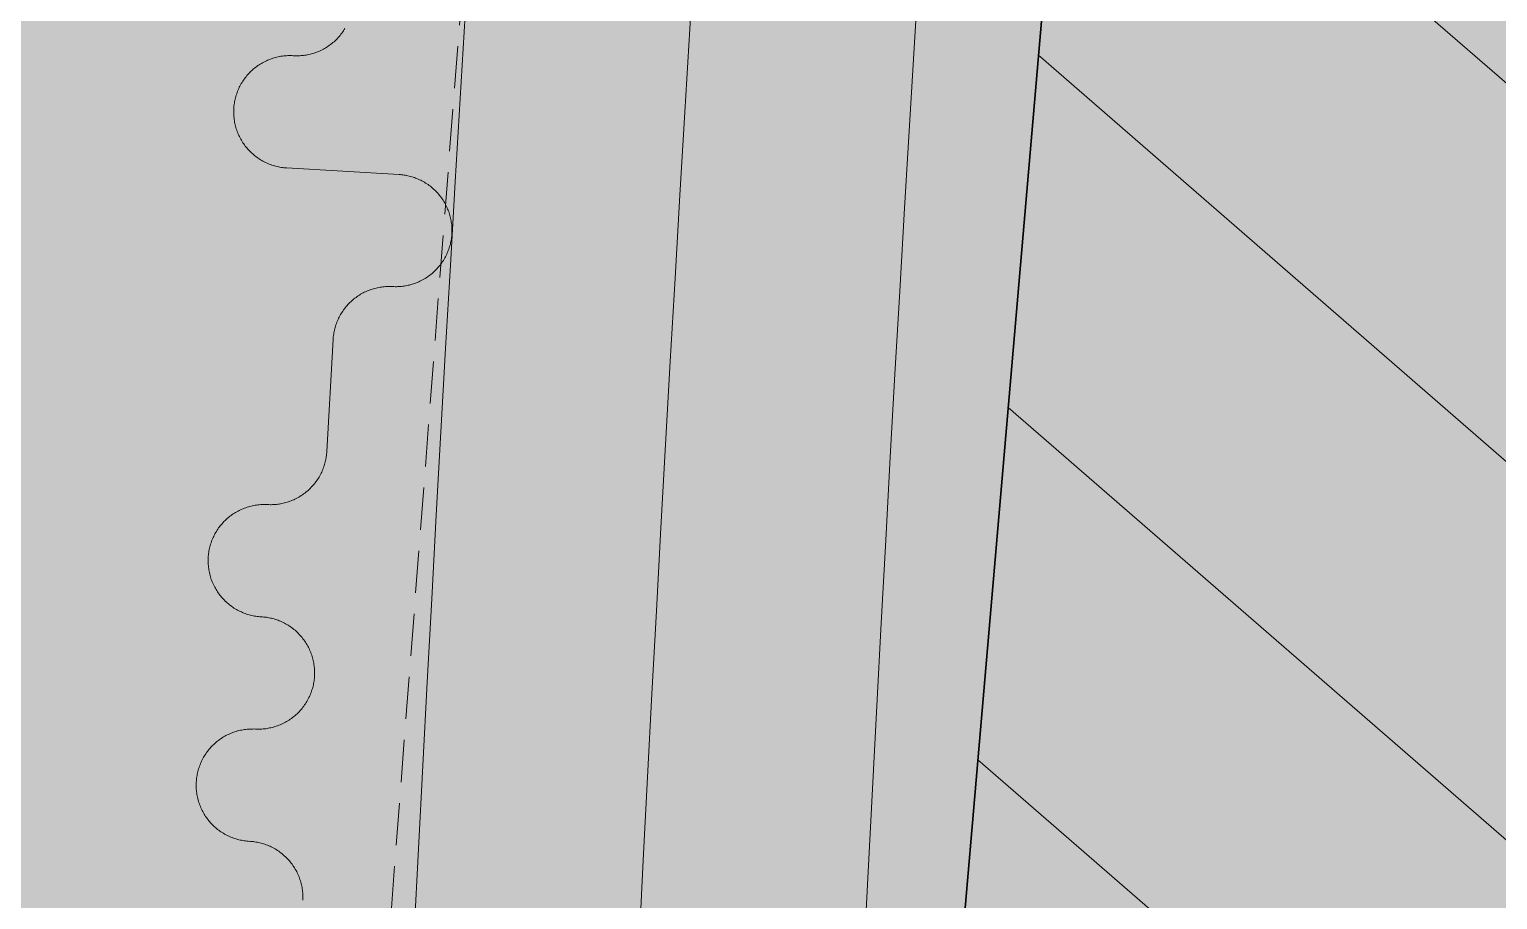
# Model space of a CAD drawing. Header units: millimetres. Extents: x 833941507 to 1669051331, y 817666127 to 1636299673.
# Drawn here: x 834573496 to 834573822.2, y 817988572.4 to 817988765.9 of the extents above; entities that cross this region are included whole.
import ezdxf

# ---------------------------------------------------------------- set-up
doc = ezdxf.new("R2010")
doc.units = ezdxf.units.MM
doc.header["$LTSCALE"] = 3
doc.linetypes.add('B0703', pattern=[4.6875, 3.125, -1.5625])
for name, color, linetype, lineweight in [('Hatch (CARR)', 252, 'Continuous', 35), ('Hatch (LTC&CB)', 252, 'Continuous', 35), ('UAJ-22INWA', 6, 'Continuous', 35), ('UAJ-22INWA-h', 251, 'Continuous', 9), ('UAJ-23FLOR-h', 251, 'Continuous', 9), ('UAJ-25CEIL-z', 8, 'B0703', 9), ('UAJ-42INFI', 1, 'Continuous', 18), ('UAJ-42INFI-h', 251, 'Continuous', 9)]:
    doc.layers.add(name, color=color, linetype=linetype, lineweight=lineweight)
doc.layers.add('UAJ-00XREF', color=7, linetype='Continuous')

# ---------------------------------------------------------------- blocks, each defined once
blk = doc.blocks.new('GBP-LTC-LB01')
at = {"layer": 'UAJ-23FLOR-h'}
h = blk.add_hatch(dxfattribs=at)
h.set_pattern_fill('EARTH,_O', color=256, scale=180, angle=45)
h.set_pattern_definition([(48.9989, (834576001.8, 818046085.3), (-112.727, 1612.5107), [1143, -1143]), (48.9989, (834575678.3, 818046366.6), (-112.727, 1612.5107), [1143, -1143]), (48.9989, (834575354.8, 818046647.8), (-112.727, 1612.5107), [1143, -1143]), (138.9989, (834575340.7, 818046849.3), (-1612.5107, -112.727), [1143, -1143]), (138.9989, (834575621.9, 818047172.8), (-1612.5107, -112.727), [1143, -1143]), (138.9989, (834575903.1, 818047496.3), (-1612.5107, -112.727), [1143, -1143])])
h.paths.add_polyline_path([(834572173.05, 818200349.17), (834310583.74, 818182062.08), (834331502.24, 817882831.69), (834364939.69, 817885169.23), (834473095.7, 818011283.6), (834480533.7, 818020120.4), (834485095.05, 818025709.55), (834491375.7, 818033619), (834497063.4, 818041013), (834493145.8, 818043678.7), (834512788.5, 818074029.25), (834518712.45, 818083675.25), (834526231.3, 818096325.1), (834534646.05, 818111073.05), (834545956, 818131981.3), (834557204.6, 818154198.8), (834564040, 818168496.8), (834570941.16, 818183576.43), (834578367.8, 818200696.3)])
h.paths.add_polyline_path([(834382131.31, 817956469.98), (834418268.73, 817958996.07), (834422062.41, 817963855.9), (834428403.04, 817964299.38), (834467239.2, 818010695.58), (834466445.21, 818021738.79), (834476097.72, 818035709.03), (834485267.1, 818048983.2), (834487014.89, 818051460.43), (834497268.33, 818067303.42), (834492893.38, 818129890.09), (834448056.59, 818126755.66), (834416896.58, 818105052.11), (834382061.37, 818080788.99), (834386167.45, 818022059.16), (834377588.38, 818021459.47)], flags=16)
edge = h.paths.add_edge_path(flags=16)
edge.add_line((834540292.29, 818142076.07), (834533466.32, 818141614.13))
edge.add_line((834533466.32, 818141614.13), (834523258.01, 818143862.71))
edge.add_line((834523258.01, 818143862.71), (834525896.87, 818155838.93))
edge.add_arc((834558382.43, 818267025.45), 115835.02, 237.2183981, 253.7131266, ccw=False)
edge.add_line((834495664.92, 818169638.25), (834498267.59, 818132356.98))
edge.add_line((834498267.59, 818132356.98), (834496346.42, 818130135.01))
edge.add_line((834496346.42, 818130135.01), (834492879.88, 818129892.67))
edge.add_line((834492879.88, 818129892.67), (834494229.58, 818110587.62))
edge.add_line((834494229.58, 818110587.62), (834496326.13, 818110708.38))
edge.add_line((834496326.13, 818110708.38), (834498420.21, 818080753.55))
edge.add_line((834498420.21, 818080753.55), (834498046.12, 818080727.4))
edge.add_line((834498046.12, 818080727.4), (834498254.52, 818077746.38))
edge.add_line((834498254.52, 818077746.38), (834503061.09, 818078082.4))
edge.add_line((834503061.09, 818078082.4), (834504979.52, 818081212.1))
edge.add_line((834504979.52, 818081212.1), (834509429.02, 818088470.93))
edge.add_line((834509429.02, 818088470.93), (834515217.16, 818097913.59))
edge.add_line((834515217.16, 818097913.59), (834526067.43, 818116415.54))
edge.add_line((834526067.43, 818116415.54), (834532489.2, 818127888.68))
edge.add_line((834532489.2, 818127888.68), (834534830.9, 818132146.3))
edge.add_line((834534830.9, 818132146.3), (834540292.29, 818142076.07))
h = blk.add_hatch(dxfattribs=at)
h.set_pattern_fill('EARTH,_O', color=256, scale=180, angle=45)
h.set_pattern_definition([(45.0000001, (-1082349.7, 54794.9), (-3e-06, 1616.4461018), [1143, -1143]), (45.0000001, (-1082652.8, 55098), (-3e-06, 1616.4461018), [1143, -1143]), (45.0000001, (-1082955.9, 55401.1), (-3e-06, 1616.4461018), [1143, -1143]), (135.0000001, (-1082955.9, 55603.1), (-1616.4461018, -3e-06), [1143, -1143]), (135.0000001, (-1082652.8, 55906.2), (-1616.4461018, -3e-06), [1143, -1143]), (135.0000001, (-1082349.7, 56209.3), (-1616.4461018, -3e-06), [1143, -1143])])
h.paths.add_polyline_path([(834669469.25, 818015499.17), (834651080.82, 818014213.79), (834651091.33, 818014066.03), (834669479.76, 818015351.52)], flags=16)
edge = h.paths.add_edge_path()
edge.add_arc((834611763.61, 818123015.07), 22001.28, 94.000719, 118.688683)
edge.add_line((834601201.89, 818142315.5), (834593918.34, 818141228.38))
edge.add_arc((834611768.4, 818123014.03), 25502.69, 93.997159, 134.421275, ccw=False)
edge.add_line((834609990.68, 818148454.69), (834618164.36, 818149025.84))
edge.add_line((834618164.36, 818149025.84), (834618408.29, 818145534.91))
edge.add_line((834618408.29, 818145534.91), (834616365.41, 818145392.16))
edge.add_line((834616365.41, 818145392.16), (834616609.39, 818141900.69))
edge.add_line((834616609.39, 818141900.69), (834611621.55, 818141552.15))
edge.add_line((834611621.55, 818141552.15), (834611377.61, 818145043.07))
edge.add_line((834611377.61, 818145043.07), (834610228.61, 818144962.74))
h.paths.add_polyline_path([(834673232.94, 818197365.88), (834607546.49, 818192773.89), (834599172.5, 818174435.3), (834588349.1, 818152374.5), (834578621.55, 818133890.65), (834568418.3, 818115665.3), (834556456.7, 818095618.3), (834546606.4, 818080041.6), (834532219.3, 818058623.75), (834523692.15, 818046595.75), (834515683.5, 818035708.5), (834508244.2, 818025929.9), (834500656.3, 818016266.1), (834489786.8, 818002934.1), (834483448.3, 817995421.3), (834478637.6, 817989841.7), (834458453.75, 817967379.3), (834441506.5, 817949096.36), (834383075.75, 817886437.08), (834482026.69, 817893354.51), (834551919.04, 817920008.6), (834634905.13, 817930637.13), (834634023, 817939309.35), (834633770.07, 817941795.89), (834633577.69, 817943687.02), (834508697.04, 817930983.61), (834507053.46, 817930191.44), (834506409.46, 817939426.96), (834507656.94, 817945566.73), (834503417.08, 818006767.03), (834503064.37, 818011762.67), (834514052.91, 818025791.94), (834520784.65, 818034889.35), (834526318.86, 818042436.94), (834532381.69, 818050705.63), (834536345.72, 818056472.68), (834542258.41, 818065225.62), (834550405.86, 818077286.91), (834561579, 818095001.96), (834574522.66, 818117080.03), (834587768.88, 818140310.21), (834609774.13, 818143594.98), (834610001.97, 818140335.89), (834634252.54, 818142031.47), (834636806.9, 818105492.47), (834642791.48, 818105913.75), (834646278.56, 818056032.58), (834640293.17, 818055614.16), (834643382.34, 818011424.91), (834641138.41, 818011267.96), (834645775.78, 817944927.87), (834639048.36, 817944243.52), (834640362.12, 817931328.11), (834651070.39, 817932706.91), (834650587.67, 817936476.13), (834685105.74, 817940896.86), (834685588.46, 817937127.64), (834691373.79, 817937868.57)])
blk = doc.blocks.new('inf_010')
at = {"layer": 'UAJ-42INFI'}
for points in [[(889586151.12, 757796218.78), (889586151.4, 757796218.75), (889586151.67, 757796218.72), (889586151.96, 757796218.7), (889586152.24, 757796218.69), (889586152.53, 757796218.68), (889586152.82, 757796218.68), (889586153.11, 757796218.68), (889586153.4, 757796218.69), (889586153.7, 757796218.71), (889586153.99, 757796218.74), (889586154.29, 757796218.77), (889586154.59, 757796218.81), (889586154.89, 757796218.86), (889586155.19, 757796218.92), (889586155.49, 757796218.98), (889586155.79, 757796219.06), (889586156.09, 757796219.14), (889586156.39, 757796219.22), (889586156.69, 757796219.32), (889586156.99, 757796219.42), (889586157.28, 757796219.53), (889586157.58, 757796219.65), (889586157.87, 757796219.78), (889586158.16, 757796219.91), (889586158.45, 757796220.06), (889586158.73, 757796220.21), (889586159.01, 757796220.37), (889586159.29, 757796220.53), (889586159.56, 757796220.7), (889586159.83, 757796220.88), (889586160.09, 757796221.07), (889586160.35, 757796221.26), (889586160.6, 757796221.46), (889586160.85, 757796221.67), (889586161.09, 757796221.88), (889586161.33, 757796222.1), (889586161.56, 757796222.33), (889586161.79, 757796222.56), (889586162.01, 757796222.79), (889586162.22, 757796223.03), (889586162.42, 757796223.28), (889586162.62, 757796223.53), (889586162.81, 757796223.78), (889586162.99, 757796224.04)], [(889586147.89, 757796194.01), (889586147.59, 757796194.05), (889586147.3, 757796194.1), (889586147, 757796194.15), (889586146.7, 757796194.22), (889586146.41, 757796194.29), (889586146.11, 757796194.37), (889586145.82, 757796194.45), (889586145.53, 757796194.55), (889586145.23, 757796194.65), (889586144.95, 757796194.76), (889586144.66, 757796194.87), (889586144.37, 757796195), (889586144.09, 757796195.13), (889586143.82, 757796195.27), (889586143.54, 757796195.41), (889586143.27, 757796195.56), (889586143, 757796195.72), (889586142.74, 757796195.88), (889586142.48, 757796196.06), (889586142.22, 757796196.23), (889586141.97, 757796196.42), (889586141.73, 757796196.61), (889586141.49, 757796196.8), (889586141.26, 757796197), (889586141.03, 757796197.21), (889586140.8, 757796197.42), (889586140.59, 757796197.63), (889586140.38, 757796197.85), (889586140.17, 757796198.07), (889586139.97, 757796198.3), (889586139.78, 757796198.53), (889586139.6, 757796198.77), (889586139.42, 757796199.01), (889586139.24, 757796199.25), (889586139.07, 757796199.5), (889586138.91, 757796199.76), (889586138.75, 757796200.02), (889586138.6, 757796200.28), (889586138.45, 757796200.55), (889586138.31, 757796200.83), (889586138.17, 757796201.1), (889586138.05, 757796201.38), (889586137.93, 757796201.67), (889586137.81, 757796201.96), (889586137.71, 757796202.25), (889586137.61, 757796202.54), (889586137.51, 757796202.84), (889586137.43, 757796203.14), (889586137.35, 757796203.44), (889586137.28, 757796203.74), (889586137.22, 757796204.05), (889586137.17, 757796204.35), (889586137.12, 757796204.66), (889586137.08, 757796204.96), (889586137.05, 757796205.27), (889586137.02, 757796205.58), (889586137.01, 757796205.88), (889586137, 757796206.19), (889586137, 757796206.5), (889586137, 757796206.8), (889586137.02, 757796207.1), (889586137.04, 757796207.41), (889586137.07, 757796207.71), (889586137.1, 757796208), (889586137.14, 757796208.3), (889586137.19, 757796208.6), (889586137.25, 757796208.89), (889586137.31, 757796209.19), (889586137.39, 757796209.49), (889586137.47, 757796209.78), (889586137.55, 757796210.07), (889586137.65, 757796210.37), (889586137.75, 757796210.66), (889586137.86, 757796210.95), (889586137.97, 757796211.23), (889586138.1, 757796211.52), (889586138.23, 757796211.8), (889586138.36, 757796212.08), (889586138.51, 757796212.35), (889586138.66, 757796212.62), (889586138.82, 757796212.89), (889586138.98, 757796213.15), (889586139.16, 757796213.41), (889586139.33, 757796213.67), (889586139.52, 757796213.92), (889586139.71, 757796214.16), (889586139.9, 757796214.4), (889586140.1, 757796214.63), (889586140.31, 757796214.86), (889586140.52, 757796215.09), (889586140.73, 757796215.3), (889586140.95, 757796215.51), (889586141.18, 757796215.72), (889586141.4, 757796215.92), (889586141.63, 757796216.11), (889586141.87, 757796216.29), (889586142.11, 757796216.47), (889586142.35, 757796216.65), (889586142.6, 757796216.82), (889586142.86, 757796216.98), (889586143.12, 757796217.14), (889586143.38, 757796217.29), (889586143.65, 757796217.44), (889586143.93, 757796217.58), (889586144.2, 757796217.71), (889586144.49, 757796217.84), (889586144.77, 757796217.96), (889586145.06, 757796218.08), (889586145.35, 757796218.18), (889586145.64, 757796218.28), (889586145.94, 757796218.37), (889586146.24, 757796218.46), (889586146.54, 757796218.53), (889586146.84, 757796218.6), (889586147.15, 757796218.67), (889586147.45, 757796218.72), (889586147.76, 757796218.77), (889586148.07, 757796218.81), (889586148.37, 757796218.84), (889586148.68, 757796218.86), (889586148.99, 757796218.88), (889586149.29, 757796218.89), (889586149.6, 757796218.89), (889586149.9, 757796218.88), (889586150.21, 757796218.87), (889586150.51, 757796218.85), (889586150.81, 757796218.82), (889586151.11, 757796218.78)], [(889586151.11, 757796218.78), (889586151.12, 757796218.78)], [(889586172.71, 757796190.8), (889586147.89, 757796194.01)], [(889586169.53, 757796166.05), (889586169.81, 757796166.02), (889586170.09, 757796165.99), (889586170.37, 757796165.97), (889586170.65, 757796165.96), (889586170.94, 757796165.95), (889586171.23, 757796165.95), (889586171.52, 757796165.95), (889586171.81, 757796165.97), (889586172.11, 757796165.99), (889586172.4, 757796166.01), (889586172.7, 757796166.05), (889586173, 757796166.09), (889586173.3, 757796166.14), (889586173.6, 757796166.2), (889586173.9, 757796166.26), (889586174.2, 757796166.33), (889586174.5, 757796166.41), (889586174.8, 757796166.5), (889586175.09, 757796166.6), (889586175.39, 757796166.7), (889586175.69, 757796166.82), (889586175.98, 757796166.94), (889586176.27, 757796167.06), (889586176.56, 757796167.2), (889586176.85, 757796167.34), (889586177.13, 757796167.49), (889586177.41, 757796167.65), (889586177.68, 757796167.82), (889586177.96, 757796167.99), (889586178.22, 757796168.17), (889586178.49, 757796168.36), (889586178.74, 757796168.55), (889586179, 757796168.75), (889586179.24, 757796168.96), (889586179.49, 757796169.17), (889586179.72, 757796169.39), (889586179.95, 757796169.62), (889586180.18, 757796169.85), (889586180.39, 757796170.08), (889586180.61, 757796170.32), (889586180.81, 757796170.57), (889586181.01, 757796170.82), (889586181.2, 757796171.07), (889586181.38, 757796171.33), (889586181.55, 757796171.59), (889586181.72, 757796171.85), (889586181.88, 757796172.12), (889586182.04, 757796172.39), (889586182.18, 757796172.66), (889586182.32, 757796172.94), (889586182.45, 757796173.21), (889586182.58, 757796173.49), (889586182.69, 757796173.77), (889586182.8, 757796174.05), (889586182.9, 757796174.33), (889586183, 757796174.61), (889586183.08, 757796174.89), (889586183.16, 757796175.17), (889586183.23, 757796175.45), (889586183.3, 757796175.73), (889586183.36, 757796176.01), (889586183.41, 757796176.28), (889586183.45, 757796176.56), (889586183.49, 757796176.83), (889586183.52, 757796177.11), (889586183.55, 757796177.39), (889586183.57, 757796177.67), (889586183.58, 757796177.95), (889586183.59, 757796178.24), (889586183.59, 757796178.53), (889586183.59, 757796178.82), (889586183.57, 757796179.11), (889586183.55, 757796179.41), (889586183.53, 757796179.7), (889586183.49, 757796180), (889586183.45, 757796180.3), (889586183.4, 757796180.6), (889586183.35, 757796180.9), (889586183.28, 757796181.2), (889586183.21, 757796181.5), (889586183.13, 757796181.8), (889586183.04, 757796182.1), (889586182.94, 757796182.4), (889586182.84, 757796182.69), (889586182.73, 757796182.99), (889586182.61, 757796183.28), (889586182.48, 757796183.57), (889586182.35, 757796183.86), (889586182.2, 757796184.15), (889586182.05, 757796184.43), (889586181.89, 757796184.71), (889586181.73, 757796184.99), (889586181.55, 757796185.26), (889586181.37, 757796185.53), (889586181.19, 757796185.79), (889586180.99, 757796186.05), (889586180.79, 757796186.3), (889586180.59, 757796186.55), (889586180.37, 757796186.79), (889586180.15, 757796187.03), (889586179.93, 757796187.26), (889586179.7, 757796187.48), (889586179.46, 757796187.7), (889586179.22, 757796187.91), (889586178.98, 757796188.11), (889586178.73, 757796188.31), (889586178.47, 757796188.5), (889586178.22, 757796188.68), (889586177.96, 757796188.86), (889586177.69, 757796189.03), (889586177.43, 757796189.19), (889586177.16, 757796189.34), (889586176.88, 757796189.49), (889586176.61, 757796189.63), (889586176.33, 757796189.76), (889586176.06, 757796189.88), (889586175.78, 757796190), (889586175.5, 757796190.11), (889586175.22, 757796190.21), (889586174.94, 757796190.3), (889586174.66, 757796190.39), (889586174.38, 757796190.47), (889586174.1, 757796190.54), (889586173.82, 757796190.61), (889586173.54, 757796190.66), (889586173.26, 757796190.72), (889586172.99, 757796190.76), (889586172.71, 757796190.8)], [(889586155.53, 757796155.24), (889586155.57, 757796155.53), (889586155.62, 757796155.83), (889586155.68, 757796156.13), (889586155.74, 757796156.42), (889586155.81, 757796156.72), (889586155.89, 757796157.02), (889586155.98, 757796157.31), (889586156.07, 757796157.6), (889586156.17, 757796157.89), (889586156.28, 757796158.18), (889586156.39, 757796158.47), (889586156.52, 757796158.75), (889586156.65, 757796159.04), (889586156.78, 757796159.31), (889586156.93, 757796159.59), (889586157.08, 757796159.86), (889586157.23, 757796160.13), (889586157.4, 757796160.39), (889586157.57, 757796160.65), (889586157.75, 757796160.91), (889586157.93, 757796161.16), (889586158.12, 757796161.4), (889586158.31, 757796161.64), (889586158.51, 757796161.88), (889586158.72, 757796162.11), (889586158.93, 757796162.33), (889586159.14, 757796162.55), (889586159.36, 757796162.76), (889586159.58, 757796162.96), (889586159.81, 757796163.16), (889586160.04, 757796163.35), (889586160.28, 757796163.54), (889586160.51, 757796163.72), (889586160.76, 757796163.9), (889586161.01, 757796164.07), (889586161.26, 757796164.23), (889586161.52, 757796164.39), (889586161.79, 757796164.54), (889586162.06, 757796164.69), (889586162.33, 757796164.83), (889586162.61, 757796164.97), (889586162.89, 757796165.09), (889586163.17, 757796165.22), (889586163.46, 757796165.33), (889586163.75, 757796165.44), (889586164.04, 757796165.54), (889586164.34, 757796165.63), (889586164.64, 757796165.71), (889586164.94, 757796165.79), (889586165.24, 757796165.86), (889586165.55, 757796165.93), (889586165.85, 757796165.98), (889586166.16, 757796166.03), (889586166.46, 757796166.07), (889586166.77, 757796166.1), (889586167.08, 757796166.12), (889586167.38, 757796166.14), (889586167.69, 757796166.15), (889586168, 757796166.15), (889586168.3, 757796166.15), (889586168.6, 757796166.13), (889586168.91, 757796166.11), (889586169.2, 757796166.09), (889586169.5, 757796166.05)], [(889586169.5, 757796166.05), (889586169.53, 757796166.05)], [(889586152.4, 757796130.48), (889586155.53, 757796155.24)], [(889586138.44, 757796119.65), (889586138.71, 757796119.62), (889586138.99, 757796119.59), (889586139.27, 757796119.57), (889586139.56, 757796119.56), (889586139.85, 757796119.55), (889586140.14, 757796119.55), (889586140.43, 757796119.56), (889586140.72, 757796119.57), (889586141.02, 757796119.59), (889586141.31, 757796119.62), (889586141.61, 757796119.66), (889586141.91, 757796119.7), (889586142.21, 757796119.75), (889586142.51, 757796119.81), (889586142.81, 757796119.87), (889586143.11, 757796119.95), (889586143.41, 757796120.03), (889586143.71, 757796120.12), (889586144.01, 757796120.21), (889586144.31, 757796120.32), (889586144.6, 757796120.43), (889586144.89, 757796120.55), (889586145.19, 757796120.68), (889586145.47, 757796120.82), (889586145.76, 757796120.96), (889586146.04, 757796121.11), (889586146.32, 757796121.27), (889586146.6, 757796121.44), (889586146.87, 757796121.61), (889586147.14, 757796121.79), (889586147.4, 757796121.98), (889586147.66, 757796122.18), (889586147.91, 757796122.38), (889586148.16, 757796122.59), (889586148.4, 757796122.8), (889586148.64, 757796123.02), (889586148.87, 757796123.25), (889586149.09, 757796123.48), (889586149.31, 757796123.71), (889586149.52, 757796123.96), (889586149.72, 757796124.2), (889586149.92, 757796124.45), (889586150.11, 757796124.71), (889586150.29, 757796124.96), (889586150.47, 757796125.23), (889586150.63, 757796125.49), (889586150.8, 757796125.76), (889586150.95, 757796126.03), (889586151.09, 757796126.3), (889586151.23, 757796126.58), (889586151.36, 757796126.85), (889586151.49, 757796127.13), (889586151.6, 757796127.41), (889586151.71, 757796127.69), (889586151.81, 757796127.97), (889586151.9, 757796128.25), (889586151.99, 757796128.53), (889586152.07, 757796128.81), (889586152.14, 757796129.09), (889586152.2, 757796129.37), (889586152.26, 757796129.65), (889586152.31, 757796129.93), (889586152.36, 757796130.21), (889586152.4, 757796130.48)], [(889586135.33, 757796094.86), (889586135.03, 757796094.9), (889586134.73, 757796094.95), (889586134.44, 757796095), (889586134.14, 757796095.07), (889586133.84, 757796095.14), (889586133.55, 757796095.21), (889586133.25, 757796095.3), (889586132.96, 757796095.39), (889586132.67, 757796095.49), (889586132.38, 757796095.6), (889586132.09, 757796095.71), (889586131.81, 757796095.83), (889586131.53, 757796095.96), (889586131.25, 757796096.1), (889586130.97, 757796096.24), (889586130.7, 757796096.39), (889586130.43, 757796096.55), (889586130.17, 757796096.71), (889586129.91, 757796096.88), (889586129.65, 757796097.06), (889586129.4, 757796097.24), (889586129.16, 757796097.43), (889586128.92, 757796097.62), (889586128.68, 757796097.82), (889586128.45, 757796098.03), (889586128.23, 757796098.23), (889586128.01, 757796098.45), (889586127.8, 757796098.67), (889586127.59, 757796098.89), (889586127.39, 757796099.12), (889586127.2, 757796099.35), (889586127.01, 757796099.58), (889586126.83, 757796099.82), (889586126.65, 757796100.06), (889586126.48, 757796100.31), (889586126.32, 757796100.57), (889586126.16, 757796100.83), (889586126, 757796101.09), (889586125.86, 757796101.36), (889586125.71, 757796101.63), (889586125.58, 757796101.91), (889586125.45, 757796102.19), (889586125.33, 757796102.47), (889586125.21, 757796102.76), (889586125.11, 757796103.05), (889586125, 757796103.35), (889586124.91, 757796103.64), (889586124.82, 757796103.94), (889586124.75, 757796104.24), (889586124.67, 757796104.54), (889586124.61, 757796104.85), (889586124.55, 757796105.15), (889586124.51, 757796105.46), (889586124.47, 757796105.76), (889586124.43, 757796106.07), (889586124.41, 757796106.38), (889586124.39, 757796106.69), (889586124.38, 757796106.99), (889586124.38, 757796107.3), (889586124.38, 757796107.6), (889586124.39, 757796107.9), (889586124.41, 757796108.21), (889586124.44, 757796108.51), (889586124.47, 757796108.8), (889586124.51, 757796109.1), (889586124.56, 757796109.4), (889586124.62, 757796109.69), (889586124.68, 757796109.99), (889586124.75, 757796110.29), (889586124.83, 757796110.58), (889586124.91, 757796110.88), (889586125.01, 757796111.17), (889586125.11, 757796111.46), (889586125.21, 757796111.75), (889586125.33, 757796112.04), (889586125.45, 757796112.32), (889586125.58, 757796112.6), (889586125.72, 757796112.88), (889586125.86, 757796113.16), (889586126.01, 757796113.43), (889586126.17, 757796113.7), (889586126.33, 757796113.96), (889586126.5, 757796114.22), (889586126.68, 757796114.48), (889586126.86, 757796114.73), (889586127.05, 757796114.97), (889586127.24, 757796115.22), (889586127.44, 757796115.45), (889586127.64, 757796115.68), (889586127.85, 757796115.9), (889586128.07, 757796116.12), (889586128.29, 757796116.33), (889586128.51, 757796116.54), (889586128.74, 757796116.74), (889586128.97, 757796116.93), (889586129.2, 757796117.12), (889586129.44, 757796117.3), (889586129.68, 757796117.48), (889586129.93, 757796117.65), (889586130.19, 757796117.81), (889586130.45, 757796117.97), (889586130.71, 757796118.13), (889586130.98, 757796118.27), (889586131.25, 757796118.41), (889586131.53, 757796118.55), (889586131.81, 757796118.68), (889586132.09, 757796118.8), (889586132.38, 757796118.91), (889586132.67, 757796119.02), (889586132.97, 757796119.12), (889586133.26, 757796119.22), (889586133.56, 757796119.3), (889586133.86, 757796119.38), (889586134.16, 757796119.45), (889586134.47, 757796119.52), (889586134.77, 757796119.57), (889586135.08, 757796119.62), (889586135.38, 757796119.66), (889586135.69, 757796119.69), (889586136, 757796119.72), (889586136.31, 757796119.74), (889586136.61, 757796119.75), (889586136.92, 757796119.75), (889586137.22, 757796119.74), (889586137.52, 757796119.73), (889586137.83, 757796119.71), (889586138.13, 757796119.69), (889586138.42, 757796119.65)], [(889586138.42, 757796119.65), (889586138.44, 757796119.65)], [(889586132.28, 757796070.06), (889586132.55, 757796070.03), (889586132.83, 757796070.01), (889586133.11, 757796069.99), (889586133.4, 757796069.97), (889586133.69, 757796069.97), (889586133.98, 757796069.97), (889586134.27, 757796069.98), (889586134.56, 757796069.99), (889586134.86, 757796070.01), (889586135.15, 757796070.04), (889586135.45, 757796070.08), (889586135.75, 757796070.12), (889586136.05, 757796070.17), (889586136.35, 757796070.23), (889586136.65, 757796070.3), (889586136.95, 757796070.37), (889586137.25, 757796070.45), (889586137.55, 757796070.54), (889586137.85, 757796070.64), (889586138.14, 757796070.75), (889586138.44, 757796070.86), (889586138.73, 757796070.98), (889586139.02, 757796071.11), (889586139.31, 757796071.25), (889586139.6, 757796071.39), (889586139.88, 757796071.54), (889586140.16, 757796071.7), (889586140.43, 757796071.87), (889586140.7, 757796072.05), (889586140.97, 757796072.23), (889586141.23, 757796072.42), (889586141.49, 757796072.61), (889586141.74, 757796072.81), (889586141.99, 757796073.02), (889586142.23, 757796073.24), (889586142.47, 757796073.46), (889586142.7, 757796073.68), (889586142.92, 757796073.92), (889586143.13, 757796074.15), (889586143.34, 757796074.4), (889586143.55, 757796074.64), (889586143.74, 757796074.89), (889586143.93, 757796075.15), (889586144.11, 757796075.41), (889586144.29, 757796075.67), (889586144.46, 757796075.93), (889586144.62, 757796076.2), (889586144.77, 757796076.47), (889586144.91, 757796076.75), (889586145.05, 757796077.02), (889586145.18, 757796077.3), (889586145.3, 757796077.58), (889586145.42, 757796077.86), (889586145.52, 757796078.14), (889586145.62, 757796078.42), (889586145.72, 757796078.7), (889586145.8, 757796078.98), (889586145.88, 757796079.26), (889586145.95, 757796079.54), (889586146.01, 757796079.82), (889586146.07, 757796080.1), (889586146.12, 757796080.38), (889586146.17, 757796080.65), (889586146.2, 757796080.93), (889586146.23, 757796081.2), (889586146.26, 757796081.48), (889586146.28, 757796081.76), (889586146.29, 757796082.05), (889586146.3, 757796082.33), (889586146.3, 757796082.62), (889586146.29, 757796082.92), (889586146.27, 757796083.21), (889586146.25, 757796083.5), (889586146.22, 757796083.8), (889586146.19, 757796084.1), (889586146.15, 757796084.4), (889586146.09, 757796084.7), (889586146.04, 757796085), (889586145.97, 757796085.3), (889586145.9, 757796085.6), (889586145.81, 757796085.9), (889586145.72, 757796086.2), (889586145.63, 757796086.49), (889586145.52, 757796086.79), (889586145.41, 757796087.09), (889586145.29, 757796087.38), (889586145.16, 757796087.67), (889586145.02, 757796087.96), (889586144.88, 757796088.25), (889586144.72, 757796088.53), (889586144.56, 757796088.81), (889586144.4, 757796089.08), (889586144.22, 757796089.35), (889586144.04, 757796089.62), (889586143.85, 757796089.88), (889586143.66, 757796090.14), (889586143.45, 757796090.39), (889586143.25, 757796090.64), (889586143.03, 757796090.88), (889586142.81, 757796091.12), (889586142.59, 757796091.35), (889586142.35, 757796091.57), (889586142.12, 757796091.79), (889586141.87, 757796092), (889586141.63, 757796092.2), (889586141.38, 757796092.4), (889586141.12, 757796092.58), (889586140.86, 757796092.77), (889586140.6, 757796092.94), (889586140.34, 757796093.11), (889586140.07, 757796093.27), (889586139.8, 757796093.42), (889586139.52, 757796093.57), (889586139.25, 757796093.7), (889586138.97, 757796093.83), (889586138.69, 757796093.96), (889586138.42, 757796094.07), (889586138.14, 757796094.18), (889586137.85, 757796094.28), (889586137.57, 757796094.37), (889586137.29, 757796094.46), (889586137.01, 757796094.53), (889586136.73, 757796094.6), (889586136.45, 757796094.67), (889586136.17, 757796094.73), (889586135.89, 757796094.78), (889586135.62, 757796094.82), (889586135.34, 757796094.86)], [(889586135.34, 757796094.86), (889586135.33, 757796094.86)], [(889586129.23, 757796045.26), (889586128.93, 757796045.3), (889586128.64, 757796045.35), (889586128.34, 757796045.4), (889586128.04, 757796045.47), (889586127.74, 757796045.54), (889586127.45, 757796045.61), (889586127.15, 757796045.7), (889586126.86, 757796045.79), (889586126.57, 757796045.89), (889586126.28, 757796045.99), (889586125.99, 757796046.11), (889586125.71, 757796046.23), (889586125.43, 757796046.36), (889586125.15, 757796046.49), (889586124.87, 757796046.64), (889586124.6, 757796046.79), (889586124.33, 757796046.94), (889586124.06, 757796047.1), (889586123.8, 757796047.27), (889586123.55, 757796047.45), (889586123.3, 757796047.63), (889586123.05, 757796047.82), (889586122.81, 757796048.01), (889586122.57, 757796048.21), (889586122.34, 757796048.41), (889586122.12, 757796048.62), (889586121.9, 757796048.84), (889586121.69, 757796049.05), (889586121.48, 757796049.28), (889586121.28, 757796049.5), (889586121.09, 757796049.73), (889586120.9, 757796049.97), (889586120.72, 757796050.2), (889586120.54, 757796050.45), (889586120.37, 757796050.7), (889586120.2, 757796050.95), (889586120.04, 757796051.21), (889586119.89, 757796051.47), (889586119.74, 757796051.74), (889586119.6, 757796052.01), (889586119.46, 757796052.29), (889586119.33, 757796052.57), (889586119.21, 757796052.85), (889586119.09, 757796053.14), (889586118.99, 757796053.43), (889586118.88, 757796053.72), (889586118.79, 757796054.02), (889586118.7, 757796054.32), (889586118.62, 757796054.62), (889586118.55, 757796054.92), (889586118.49, 757796055.22), (889586118.43, 757796055.53), (889586118.38, 757796055.84), (889586118.34, 757796056.14), (889586118.31, 757796056.45), (889586118.28, 757796056.76), (889586118.26, 757796057.06), (889586118.25, 757796057.37), (889586118.25, 757796057.67), (889586118.25, 757796057.98), (889586118.26, 757796058.28), (889586118.28, 757796058.58), (889586118.31, 757796058.88), (889586118.34, 757796059.18), (889586118.38, 757796059.48), (889586118.43, 757796059.78), (889586118.48, 757796060.07), (889586118.54, 757796060.37), (889586118.61, 757796060.67), (889586118.69, 757796060.96), (889586118.77, 757796061.26), (889586118.87, 757796061.55), (889586118.97, 757796061.84), (889586119.07, 757796062.13), (889586119.19, 757796062.42), (889586119.31, 757796062.7), (889586119.44, 757796062.99), (889586119.57, 757796063.26), (889586119.72, 757796063.54), (889586119.86, 757796063.81), (889586120.02, 757796064.08), (889586120.18, 757796064.35), (889586120.35, 757796064.61), (889586120.53, 757796064.86), (889586120.71, 757796065.11), (889586120.9, 757796065.36), (889586121.09, 757796065.6), (889586121.29, 757796065.83), (889586121.49, 757796066.06), (889586121.7, 757796066.29), (889586121.92, 757796066.51), (889586122.13, 757796066.72), (889586122.36, 757796066.93), (889586122.58, 757796067.13), (889586122.81, 757796067.32), (889586123.05, 757796067.51), (889586123.29, 757796067.69), (889586123.53, 757796067.87), (889586123.78, 757796068.04), (889586124.03, 757796068.2), (889586124.29, 757796068.36), (889586124.55, 757796068.52), (889586124.82, 757796068.67), (889586125.09, 757796068.81), (889586125.37, 757796068.94), (889586125.65, 757796069.07), (889586125.94, 757796069.2), (889586126.22, 757796069.31), (889586126.51, 757796069.42), (889586126.81, 757796069.52), (889586127.1, 757796069.62), (889586127.4, 757796069.7), (889586127.7, 757796069.78), (889586128, 757796069.85), (889586128.31, 757796069.92), (889586128.61, 757796069.97), (889586128.92, 757796070.02), (889586129.23, 757796070.06), (889586129.53, 757796070.1), (889586129.84, 757796070.12), (889586130.15, 757796070.14), (889586130.45, 757796070.15), (889586130.76, 757796070.16), (889586131.06, 757796070.15), (889586131.36, 757796070.14), (889586131.67, 757796070.12), (889586131.97, 757796070.1), (889586132.26, 757796070.06)], [(889586132.26, 757796070.06), (889586132.28, 757796070.06)], [(889586140.14, 757796031.36), (889586140.17, 757796031.63), (889586140.19, 757796031.91), (889586140.21, 757796032.19), (889586140.22, 757796032.48), (889586140.23, 757796032.77), (889586140.23, 757796033.05), (889586140.22, 757796033.35), (889586140.2, 757796033.64), (889586140.18, 757796033.93), (889586140.15, 757796034.23), (889586140.12, 757796034.53), (889586140.07, 757796034.83), (889586140.02, 757796035.13), (889586139.96, 757796035.43), (889586139.89, 757796035.73), (889586139.82, 757796036.03), (889586139.74, 757796036.33), (889586139.65, 757796036.63), (889586139.55, 757796036.92), (889586139.44, 757796037.22), (889586139.33, 757796037.52), (889586139.21, 757796037.81), (889586139.08, 757796038.1), (889586138.94, 757796038.39), (889586138.79, 757796038.67), (889586138.64, 757796038.95), (889586138.48, 757796039.23), (889586138.31, 757796039.51), (889586138.14, 757796039.78), (889586137.95, 757796040.05), (889586137.76, 757796040.31), (889586137.57, 757796040.56), (889586137.37, 757796040.82), (889586137.16, 757796041.06), (889586136.94, 757796041.3), (889586136.72, 757796041.54), (889586136.49, 757796041.77), (889586136.26, 757796041.99), (889586136.02, 757796042.21), (889586135.78, 757796042.42), (889586135.54, 757796042.62), (889586135.28, 757796042.81), (889586135.03, 757796043), (889586134.77, 757796043.18), (889586134.51, 757796043.36), (889586134.24, 757796043.52), (889586133.97, 757796043.68), (889586133.7, 757796043.84), (889586133.43, 757796043.98), (889586133.15, 757796044.12), (889586132.88, 757796044.25), (889586132.6, 757796044.37), (889586132.32, 757796044.48), (889586132.04, 757796044.59), (889586131.76, 757796044.69), (889586131.48, 757796044.78), (889586131.19, 757796044.86), (889586130.91, 757796044.94), (889586130.63, 757796045.01), (889586130.35, 757796045.08), (889586130.07, 757796045.13), (889586129.8, 757796045.18), (889586129.52, 757796045.22), (889586129.24, 757796045.26)], [(889586129.24, 757796045.26), (889586129.23, 757796045.26)]]:
    blk.add_lwpolyline(points, dxfattribs=at)
blk = doc.blocks.new('3A35X-MADL-P-LT-B01-0')
at = {"layer": 'UAJ-22INWA-h'}
h = blk.add_hatch(dxfattribs=at)
h.set_pattern_fill('ANSI31', color=256, scale=20, angle=90)
h.set_pattern_definition([(138.99891, (834576001.76, 818046085.34), (-41.66066, -47.923265), [])])
h.paths.add_polyline_path([(834573828.08, 817988381.01), (834574196.21, 817988438.03), (834573962.67, 817989945.61)], flags=16)
h.paths.add_polyline_path([(834574455.5, 817987678.78), (834573953.85, 817987601.07), (834573805.01, 817988112.78), (834573815.73, 817988237.42), (834574355.99, 817988321.12), (834574022.09, 817990476.52), (834573865.74, 817990452.3), (834573663.29, 817988098.76), (834573853.76, 817987443.89), (834574434.41, 817987533.84)])
at = {"layer": 'UAJ-22INWA'}
blk.add_lwpolyline([(834574455.5, 817987678.78), (834573953.85, 817987601.07), (834573805.01, 817988112.78), (834573815.73, 817988237.42), (834574355.99, 817988321.12), (834574022.09, 817990476.52), (834573865.74, 817990452.3), (834573663.29, 817988098.76), (834573853.76, 817987443.89), (834574434.41, 817987533.84)], close=True, dxfattribs=at)
at = {"layer": 'UAJ-25CEIL-z'}
blk.add_line((834573278.78, 817984700.64), (834573753.94, 817990879.04), dxfattribs=at)
at = {"layer": 'UAJ-42INFI'}
for points in [[(834573563.33, 817988101.54, -0.029016), (834573766.77, 817990466.63)], [(834573613.31, 817988100.15, -0.029016), (834573816.25, 817990459.47, -0.029016)]]:
    blk.add_lwpolyline(points, format="xyb", dxfattribs=at)
at = {"layer": 'UAJ-42INFI-h'}
blk.add_lwpolyline([(834573865.74, 817990452.3, -0.308281), (834574002.7, 817990601.73), (834574463.78, 817987625.33, -0.475055), (834574256.24, 817987394.95), (834573956.31, 817987409.81, -0.294947), (834573779.76, 817987536.1, -0.116476), (834573663.29, 817988098.76, -0.029016), (834573865.74, 817990452.3)], format="xyb", dxfattribs=at)
at = {"rotation": 3.998908525164564}
blk.add_blockref('inf_010', (-0.01, 0.01), dxfattribs=at)

msp = doc.modelspace()

# ---------------------------------------------------------------- hatches: boundary and pattern name
at = {"layer": 'Hatch (CARR)'}
h = msp.add_hatch(dxfattribs=at)
h.set_pattern_fill('ANSI36', color=256, scale=150, angle=90)
h.set_pattern_definition([(135, (-187022.3, -52565.44), (-926.08891249, 252.5697034), [1190.625, -238.125, 0, -238.125])])
edge = h.paths.add_edge_path()
edge.add_line((834611924.53, 818109421.98), (834607685.93, 818109069.03))
edge.add_line((834607685.93, 818109069.03), (834607665.21, 818107991.06))
edge.add_arc((834589039.26, 818108445.6), 18631.5, 309.865898, 358.602068, ccw=False)
edge.add_arc((834615999.11, 818076947.93), 22831.06, 131.128719, 153.798926)
edge.add_arc((834586528.44, 818091417.12), 10000.02, 275.074548, 333.967897, ccw=False)
edge.add_line((834587412.96, 818081456.29), (834588264.12, 818069423.81))
edge.add_arc((834582903.89, 818050145.04), 20010.07, 39.448108, 74.462065, ccw=False)
edge.add_arc((834615731.57, 818077154), 22500.4, 219.443807, 234.520216)
edge.add_arc((834588161.64, 818038473.41), 25000.01, 12.166064, 54.52036, ccw=False)
edge.add_arc((834582999.18, 818037622.78), 30226.87, 2.039971, 11.679977, ccw=False)
edge.add_line((834613206.9, 818038698.76), (834615631.26, 818004019.26))
edge.add_arc((834569688.78, 818001746.14), 45998.68, -6.715736, 2.832547, ccw=False)
edge.add_arc((834571414.07, 818001695.79), 44279.6, 274.627227, 353.087902, ccw=False)
edge.add_line((834574986.22, 817957560.51), (834554838.44, 817955511.33))
edge.add_line((834554838.44, 817955511.33), (834555086.07, 817951969.1))
edge.add_line((834555086.07, 817951969.1), (834553985.14, 817951373.93))
edge.add_line((834553985.14, 817951373.93), (834556566.9, 817951132.02))
edge.add_line((834556566.9, 817951132.02), (834554870.83, 817950512.53))
edge.add_line((834554870.83, 817950512.53), (834555242.26, 817945199.33))
edge.add_line((834555242.26, 817945199.33), (834580663.58, 817947785.24))
edge.add_arc((834575886.06, 817997961), 50402.7, 275.439056, 360)
edge.add_arc((834575886.06, 817997961), 50402.7, 0, 6.033545)
edge.add_line((834626009.56, 818003258.87), (834625320, 818013122.62))
edge.add_arc((834725073.73, 818020096.29), 99997.19, 179.2295533, 183.9989755, ccw=False)
edge.add_line((834625085.58, 818021440.9), (834625236.7, 818032677.88))
edge.add_arc((834627922.06, 818032658), 2685.43, 108.98118, 179.57597, ccw=False)
edge.add_arc((834628204.41, 818032510.48), 2924.98, 77.00889, 113.27543, ccw=False)
edge.add_line((834628861.95, 818035360.6), (834628476.34, 818040874.23))
edge.add_arc((834628077.5, 818035877.4), 5012.73, 85.43643, 98.7313)
edge.add_arc((834628036.86, 818036256.39), 4631.99, 98.94599, 115.25566)
edge.add_arc((834625847.25, 818040897.82), 499.99, 179.2291, 295.2567, ccw=False)
edge.add_line((834625347.3, 818040904.54), (834625429.52, 818047019.11))
edge.add_arc((834645427.71, 818046750.21), 20000, 165.345013, 179.22962, ccw=False)
edge.add_line((834626078.37, 818051810.17), (834626528.55, 818053531.69))
edge.add_arc((834626915.54, 818053430.49), 400, 10.6952, 165.3453, ccw=False)
edge.add_arc((834673015.67, 818062137.18), 46515.12, 190.695171, 201.393906)
edge.add_line((834629705.69, 818045169.49), (834632608.66, 818049408.19))
edge.add_arc((834657538.96, 818054466.69), 25438.32, 165.436059, 191.469924, ccw=False)
edge.add_arc((834645834.11, 818057254.43), 13410.81, 134.755157, 164.388681, ccw=False)
edge.add_arc((834654069.52, 818049100.07), 25000, 110.949167, 135, ccw=False)
edge.add_line((834645131.03, 818072447.52), (834644597.61, 818080086.57))
edge.add_arc((834649926.78, 818053872.79), 26750, 101.491438, 112.960099)
edge.add_arc((834639130.33, 818079447.94), 1011.22, 186.41269, 290.94883, ccw=False)
edge.add_arc((834615732.29, 818077144.81), 22500, 5.586125, 15.960514)
edge.add_arc((834638326.4, 818083606.72), 1000, 72.18054, 195.96056, ccw=False)
edge.add_arc((834652938.87, 818129065.91), 46750, 252.180437, 259.459176)
edge.add_line((834644386.61, 818083104.83), (834643939.74, 818089497.14))
edge.add_arc((834650687.74, 818128671.74), 39751.54, 240.552646, 260.226455, ccw=False)
edge.add_arc((834638496.4, 818107130.24), 14999.51, 192.881128, 240.651972, ccw=False)
edge.add_line((834623874.36, 818103786.42), (834622817.43, 818108620.33))
edge.add_arc((834642767.11, 818112268.77), 20280.55, 185.544236, 190.363831, ccw=False)
edge.add_line((834622581.43, 818110309.38), (834612780.93, 818109493.29))
edge.add_arc((834641861.42, 818113470.75), 29351.23, 187.788264, 192.644584)
edge.add_line((834613222.05, 818107045.69), (834612137.99, 818106966.76))
edge.add_arc((834678301.99, 818113956.17), 66532.15, 183.9077542, 186.0302271, ccw=False)
edge = h.paths.add_edge_path(flags=16)
edge.add_arc((834615731.29, 818077153.7), 12500, 0, 180)
edge.add_arc((834615731.29, 818077153.7), 12500, 180, 360)
edge = h.paths.add_edge_path(flags=16)
edge.add_line((834611868.95, 818104450.81), (834613972.75, 818104597.88))
edge.add_line((834613972.75, 818104597.88), (834614793.18, 818100839.53))
edge.add_arc((834613826.07, 818100578.15), 1001.8, -85.3038, 15.12379, ccw=False)
edge.add_arc((834619584.26, 818044960.88), 54912.99, 95.933068, 97.326955)
edge.add_arc((834612511.22, 818100425.75), 1002.71, 172.27337, 273.99855, ccw=False)
edge.add_arc((834561933.96, 818106999.55), 50000, 352.600915, 357.078102)
edge = h.paths.add_edge_path(flags=16)
edge.add_line((834620090.91, 818049922.98), (834618289.66, 818049797.05))
edge.add_arc((834580970.7, 818042316.77), 38061.25, 11.334275, 15.917952)
edge.add_arc((834591802.88, 818043743.07), 27300.13, 19.276237, 22.152589)
edge.add_arc((834617550.89, 818054225.79), 500, 94.5376, 202.1526, ccw=False)
edge.add_arc((834615731.29, 818077153.7), 22500, 274.53759, 280.052608)
edge.add_arc((834619745.99, 818054506.8), 500, -8.8617, 100.0526, ccw=False)
edge.add_arc((834638671.98, 818051564.06), 18653.4, 171.162659, 185.047268)
edge = h.paths.add_edge_path(flags=16)
edge.add_line((834620198.06, 818047424.37), (834618701.71, 818047319.76))
edge.add_line((834618701.71, 818047319.76), (834619053.65, 818042377.79))
edge.add_line((834619053.65, 818042377.79), (834619277.55, 818039251.24))
edge.add_line((834619277.55, 818039251.24), (834621789.24, 818004177.33))
edge.add_arc((834571670.9, 818002621.7), 50142.48, -82.809427, 1.77783, ccw=False)
edge.add_line((834577947.23, 817952873.58), (834554875.83, 817950440.96))
edge.add_line((834554875.83, 817950440.96), (834554896.6, 817950143.9))
edge.add_line((834554896.6, 817950143.9), (834580030.46, 817952804.26))
edge.add_arc((834573485.43, 818001019.32), 48657.26, 277.730459, 360)
edge.add_line((834622142.69, 818001019.32), (834619659.92, 818038109.18))
edge.add_arc((834783609.84, 818029932.1), 164153.72, 174.3889035, 177.1447146, ccw=False)
edge.add_arc((834619491.3, 818046225.82), 789.84, 342.04557, 367.17034)
edge.add_line((834620274.96, 818046324.4), (834620198.06, 818047424.37))
h = msp.add_hatch(dxfattribs=at)
h.set_pattern_fill('ANSI37', color=10, scale=150)
edge = h.paths.add_edge_path()
edge.add_line((834608124.67, 818053522.58), (834606147.8, 818052086.92))
edge.add_line((834606147.8, 818052086.92), (834607353.97, 818050426.06))
edge.add_line((834607353.97, 818050426.06), (834609862.86, 818014620.63))
edge.add_line((834609862.86, 818014620.63), (834609379.08, 818014586.81))
edge.add_line((834609379.08, 818014586.81), (834610086.25, 818004483.1))
edge.add_line((834610086.25, 818004483.1), (834610539.27, 818004514.77))
edge.add_line((834610539.27, 818004514.77), (834610706.64, 818002120.62))
edge.add_line((834610706.64, 818002120.62), (834610557.77, 818002110.21))
edge.add_line((834610557.77, 818002110.21), (834610834.56, 817998139.85))
edge.add_line((834610834.56, 817998139.85), (834610486.99, 817998114.18))
edge.add_arc((834520229.53, 818026403.03), 94586.84, 332.7181106, 342.5977552, ccw=False)
edge.add_arc((834534026.5, 818020533.46), 79641.88, 325.3815398, 331.9213713, ccw=False)
edge.add_arc((834533795.72, 818020683.06), 79916.79, 321.0383391, 325.3872696, ccw=False)
edge.add_line((834595936.37, 817970431.36), (834591911.27, 817966463.99))
edge.add_arc((834580976.59, 817976781.73), 15034.06, 287.247267, 316.662797, ccw=False)
edge.add_arc((834571080.29, 818003715), 43715.04, 276.73322, 289.168661, ccw=False)
edge.add_line((834576205.73, 817960301.47), (834554660.6, 817958055.21))
edge.add_line((834554660.6, 817958055.21), (834554838.44, 817955511.33))
edge.add_line((834554838.44, 817955511.33), (834574986.22, 817957560.51))
edge.add_arc((834571414.07, 818001695.79), 44279.6, 274.627227, 353.087902)
edge.add_line((834615371.84, 817996366.89), (834612824.42, 818001153.58))
edge.add_line((834612824.42, 818001153.58), (834610209.13, 818038562.08))
edge.add_line((834610209.13, 818038562.08), (834612600.29, 818043741.45))
edge.add_arc((834588170.03, 818038475.53), 24991.35, 12.163932, 16.094758)
edge.add_line((834612181.83, 818045403.8), (834610162.71, 818046731.91))
edge.add_arc((834588161.64, 818038473.42), 23500, 20.574494, 27.032904)
edge.add_line((834609094.16, 818049154.22), (834610023.49, 818050600.23))
edge.add_arc((834588161.69, 818038473.47), 24999.93, 29.017166, 37.010848)
h = msp.add_hatch(dxfattribs=at)
h.set_pattern_fill('GOST_GLASS', color=256, scale=75, angle=90)
edge = h.paths.add_edge_path()
edge.add_line((834620198.06, 818047424.37), (834618701.71, 818047319.76))
edge.add_line((834618701.71, 818047319.76), (834619053.65, 818042377.79))
edge.add_line((834619053.65, 818042377.79), (834619277.55, 818039251.24))
edge.add_line((834619277.55, 818039251.24), (834621789.24, 818004177.33))
edge.add_arc((834571670.9, 818002621.7), 50142.48, -82.809427, 1.77783, ccw=False)
edge.add_line((834577947.23, 817952873.58), (834554875.83, 817950440.96))
edge.add_line((834554875.83, 817950440.96), (834554896.6, 817950143.9))
edge.add_line((834554896.6, 817950143.9), (834580030.46, 817952804.26))
edge.add_arc((834573485.43, 818001019.32), 48657.26, 277.730459, 360)
edge.add_line((834622142.69, 818001019.32), (834619659.92, 818038109.18))
edge.add_arc((834783609.84, 818029932.1), 164153.72, 174.3889035, 177.1447146, ccw=False)
edge.add_arc((834619491.3, 818046225.82), 789.84, 342.04557, 367.17034)
edge.add_line((834620274.96, 818046324.4), (834620198.06, 818047424.37))
at = {"layer": 'Hatch (LTC&CB)'}
h = msp.add_hatch(dxfattribs=at)
h.set_pattern_fill('ANSI38', color=256, scale=100)
h.set_pattern_definition([(318.99984, (834479093.73, 818230174.15), (208.29942, 239.6197), []), (48.99984, (834479093.73, 818230174.15), (176.97914, 687.53882), [793.75, -476.25])])
edge = h.paths.add_edge_path()
edge.add_line((834601196.19, 818142314.52), (834603754.26, 818142696.37))
edge.add_line((834603754.26, 818142696.37), (834603901.9, 818141707.33))
edge.add_line((834603901.9, 818141707.33), (834603810.47, 818141693.69))
edge.add_arc((834611763.29, 818123016.36), 20300, 113.064358, 141.357581)
edge.add_line((834595907.81, 818135692.86), (834595395.45, 818135656.86))
edge.add_line((834595395.45, 818135656.86), (834583111.72, 818114341.03))
edge.add_line((834583111.72, 818114341.03), (834578121.58, 818106513.89))
edge.add_line((834578121.58, 818106513.89), (834575731.65, 818102809.5))
edge.add_line((834575731.65, 818102809.5), (834574387.45, 818100725.98))
edge.add_line((834574387.45, 818100725.98), (834573113.98, 818098752.1))
edge.add_line((834573113.98, 818098752.1), (834573145.25, 818098730.65))
edge.add_line((834573145.25, 818098730.65), (834569989.11, 818093770.2))
edge.add_line((834569989.11, 818093770.2), (834566535, 818088385.68))
edge.add_line((834566535, 818088385.68), (834566514.09, 818088398.3))
edge.add_line((834566514.09, 818088398.3), (834558743.61, 818076256.63))
edge.add_line((834558743.61, 818076256.63), (834557653.4, 818074495.71))
edge.add_line((834557653.4, 818074495.71), (834553498.92, 818068288.56))
edge.add_line((834553498.92, 818068288.56), (834548580.86, 818060932.13))
edge.add_line((834548580.86, 818060932.13), (834544328.26, 818054726.34))
edge.add_line((834544328.26, 818054726.34), (834544332.15, 818054704.66))
edge.add_line((834544332.15, 818054704.66), (834540324.6, 818048716.69))
edge.add_line((834540324.6, 818048716.69), (834541041.32, 818048232.54))
edge.add_line((834541041.32, 818048232.54), (834540089.73, 818046823.83))
edge.add_line((834540089.73, 818046823.83), (834539737.55, 818047061.73))
edge.add_line((834539737.55, 818047061.73), (834533115.75, 818038377.74))
edge.add_line((834533115.75, 818038377.74), (834515220.96, 818015146.63))
edge.add_arc((834538026.01, 818000636.26), 27030, 147.532263, 176.187088)
edge.add_line((834511055.84, 818002433.72), (834511444.99, 817996891.23))
edge.add_line((834511444.99, 817996891.23), (834511474.11, 817996474.65))
edge.add_line((834511474.11, 817996474.65), (834508641.22, 817996276.61))
edge.add_line((834508641.22, 817996276.61), (834508910.68, 817992422.05))
edge.add_line((834508910.68, 817992422.05), (834511353.38, 817992955.96))
edge.add_line((834511353.38, 817992955.96), (834513357.66, 817964213.01))
edge.add_line((834513357.66, 817964213.01), (834513308.95, 817964209.6))
edge.add_line((834513308.95, 817964209.6), (834513879.4, 817955918.75))
edge.add_line((834513879.4, 817955918.75), (834514876.61, 817955988.46))
edge.add_line((834514876.61, 817955988.46), (834515053.07, 817953464.41))
edge.add_arc((834528221.07, 817954382.99), 13200, 183.990417, 259.837233)
edge.add_line((834525891.99, 817941390.09), (834525974.53, 817940578.71))
edge.add_line((834525974.53, 817940578.71), (834555356.34, 817943567.49))
edge.add_line((834555356.34, 817943567.49), (834594711.69, 817947570.8))
edge.add_line((834594711.69, 817947570.8), (834594754.2, 817947152.96))
edge.add_line((834594754.2, 817947152.96), (834616096.9, 817949323.98))
edge.add_line((834616096.9, 817949323.98), (834631854.21, 817950926.85))
edge.add_line((834631854.21, 817950926.85), (834631836.71, 817951177.16))
edge.add_line((834631836.71, 817951177.16), (834639760.38, 817951731.08))
edge.add_line((834639760.38, 817951731.08), (834640506.97, 817944391.59))
edge.add_line((834640506.97, 817944391.59), (834508703.57, 817930984.28))
edge.add_line((834508703.57, 817930984.28), (834508663.51, 817930982.16))
edge.add_line((834508663.51, 817930982.16), (834507053.46, 817930191.44))
edge.add_line((834507053.46, 817930191.44), (834506409.46, 817939426.96))
edge.add_line((834506409.46, 817939426.96), (834507674.95, 817945699.32))
edge.add_line((834507674.95, 817945699.32), (834503067.5, 818011766.68))
edge.add_line((834503067.5, 818011766.68), (834515005.94, 818027008.3))
edge.add_line((834515005.94, 818027008.3), (834526318.86, 818042436.95))
edge.add_line((834526318.86, 818042436.95), (834533248.43, 818051887.55))
edge.add_line((834533248.43, 818051887.55), (834545204.94, 818069586.37))
edge.add_line((834545204.94, 818069586.37), (834551695.41, 818079200.62))
edge.add_line((834551695.41, 818079200.62), (834551700.66, 818079300.57))
edge.add_line((834551700.66, 818079300.57), (834554860.11, 818084257.51))
edge.add_line((834554860.11, 818084257.51), (834556162.94, 818086301.54))
edge.add_line((834556162.94, 818086301.54), (834561579.11, 818095002.15))
edge.add_line((834561579.11, 818095002.15), (834564610.19, 818100023.59))
edge.add_line((834564610.19, 818100023.59), (834566711.84, 818103505.28))
edge.add_line((834566711.84, 818103505.28), (834567220.96, 818104369.68))
edge.add_line((834567220.96, 818104369.68), (834571219.85, 818111331.33))
edge.add_line((834571219.85, 818111331.33), (834579233.58, 818125278.3))
edge.add_line((834579233.58, 818125278.3), (834584805.19, 818135090.79))
edge.add_line((834584805.19, 818135090.79), (834587768.44, 818140310.15))
edge.add_line((834587768.44, 818140310.15), (834593953.37, 818141233.38))
edge.add_arc((834611682.41, 818123278.84), 25232.61, 93.846032, 134.637937, ccw=False)
edge.add_line((834609989.92, 818148454.62), (834618164.07, 818149025.82))
edge.add_line((834618164.07, 818149025.82), (834618408.01, 818145534.9))
edge.add_line((834618408.01, 818145534.9), (834616365.13, 818145392.15))
edge.add_line((834616365.13, 818145392.15), (834616609.11, 818141900.67))
edge.add_line((834616609.11, 818141900.67), (834611621.27, 818141552.12))
edge.add_line((834611621.27, 818141552.12), (834611377.33, 818145043.04))
edge.add_arc((834611845.2, 818122938.11), 22109.88, 91.212521, 118.792578)
h = msp.add_hatch(color=256, dxfattribs=at)
h.dxf.hatch_style = 1
edge = h.paths.add_edge_path()
edge.add_line((834513358.83, 817964213.1), (834514805.29, 817964314.21))
edge.add_line((834514805.29, 817964314.21), (834514905.32, 817962883.32))
edge.add_line((834514905.32, 817962883.32), (834522015.98, 817959924.65))
edge.add_line((834522015.98, 817959924.65), (834527599.83, 817958234.85))
edge.add_line((834527599.83, 817958234.85), (834531627.41, 817957331.96))
edge.add_line((834531627.41, 817957331.96), (834538597.73, 817957185.8))
edge.add_line((834538597.73, 817957185.8), (834550283.84, 817958000.71))
edge.add_line((834550283.84, 817958000.71), (834576164.25, 817960699.31))
edge.add_arc((834571429.66, 818001700.88), 41274.03, 276.586959, 289.104779)
edge.add_line((834584938.52, 817962700.16), (834585387.44, 817962731.44))
edge.add_line((834585387.44, 817962731.44), (834585119.41, 817966565.54))
edge.add_line((834585119.41, 817966565.54), (834584671.75, 817966534.24))
edge.add_line((834584671.75, 817966534.24), (834582845.22, 817993361.89))
edge.add_line((834582845.22, 817993361.89), (834584586.66, 817993483.63))
edge.add_line((834584586.66, 817993483.63), (834584565.21, 817993788.17))
edge.add_line((834584565.21, 817993788.17), (834583546.6, 817993716.97))
edge.add_line((834583546.6, 817993716.97), (834579511.62, 818051438.28))
edge.add_line((834579511.62, 818051438.28), (834571357.07, 818050868.21))
edge.add_line((834571357.07, 818050868.21), (834571728.42, 818045556.24))
edge.add_line((834571728.42, 818045556.24), (834551421, 818044136.6))
edge.add_line((834551421, 818044136.6), (834550915.36, 818053251.15))
edge.add_line((834550915.36, 818053251.15), (834550067.43, 818053191.87))
edge.add_line((834550067.43, 818053191.87), (834547980.34, 818050328.44))
edge.add_line((834547980.34, 818050328.44), (834547993.72, 818050137.14))
edge.add_line((834547993.72, 818050137.14), (834537098.76, 818035335.08))
edge.add_line((834537098.76, 818035335.08), (834533115.75, 818038377.74))
edge.add_line((834533115.75, 818038377.74), (834521762.77, 818023639.24))
edge.add_line((834521762.77, 818023639.24), (834515226.35, 818015153.63))
edge.add_arc((834538313.07, 818000540.46), 27322.9, 147.66747, 176.026674)
edge.add_line((834511055.84, 818002433.72), (834511474.11, 817996474.65))
edge.add_line((834511474.11, 817996474.65), (834508641.22, 817996276.61))
edge.add_line((834508641.22, 817996276.61), (834508910.68, 817992422.05))
edge.add_line((834508910.68, 817992422.05), (834511349.45, 817992955.1))
edge.add_line((834511349.45, 817992955.1), (834511354.85, 817992876.6))
edge.add_line((834511354.85, 817992876.6), (834513358.66, 817964213.08))
edge.add_line((834513358.66, 817964213.08), (834513358.83, 817964213.1))

# ---------------------------------------------------------------- block references
msp.add_blockref('GBP-LTC-LB01', (0, 0))
at = {"layer": 'UAJ-00XREF', "ltscale": 10, "rotation": 8.262983694057247e-05}
msp.add_blockref('3A35X-MADL-P-LT-B01-0', (1179.72, -1203.53), dxfattribs=at)

doc.saveas('drawing.dxf')
